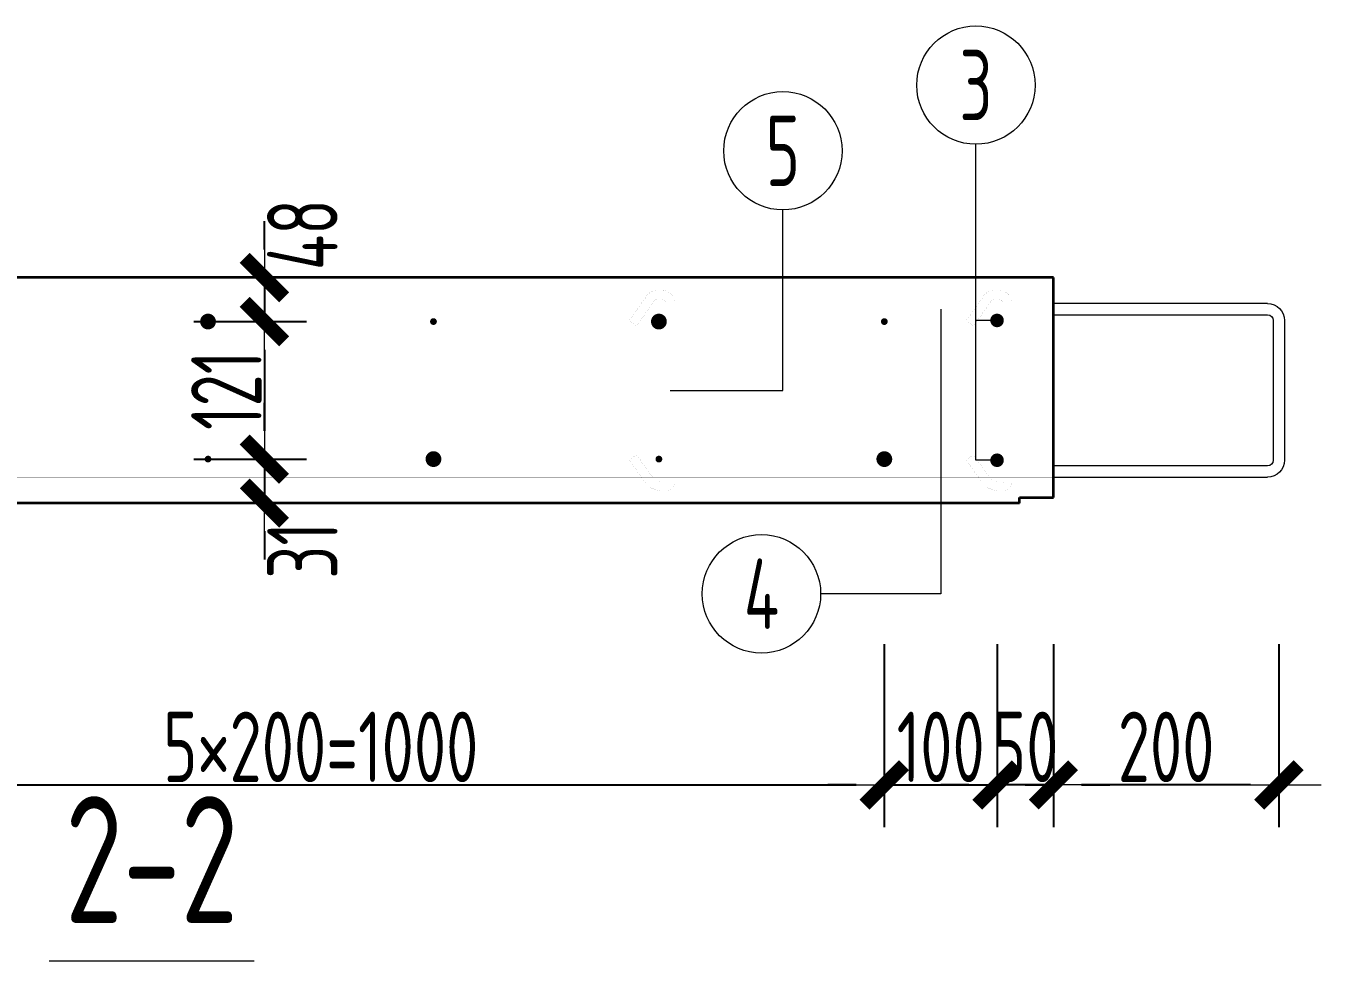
# Model space of a CAD drawing. Extents: x -85320 to 1679916, y -1321939 to 627.
# Drawn here: x 1276363 to 1280960, y -1084847 to -1081529 of the extents above; entities that cross this region are included whole.
import ezdxf
from ezdxf.enums import TextEntityAlignment as Align

# ---------------------------------------------------------------- set-up
doc = ezdxf.new("R2010")
doc.units = 0
doc.header["$LTSCALE"] = 1000
for name, color, linetype, lineweight in [('直线', 7, 'Continuous', 18), ('预制墙图名', 7, 'Continuous', 18), ('预制墙墙身水平筋', 130, 'Continuous', 18), ('预制墙墙身纵向受力筋', 1, 'Continuous', 18), ('预制墙墙身纵向非受力筋', 94, 'Continuous', 18), ('预制墙墙身附加筋', 94, 'Continuous', 18), ('预制墙拉筋', 130, 'Continuous', 18), ('预制墙详图标注', 3, 'Continuous', 18), ('预制墙详图轮廓', 3, 'Continuous', 35)]:
    doc.layers.add(name, color=color, linetype=linetype, lineweight=lineweight)
doc.styles.add('样式 1', font='yjkeng.shx', dxfattribs={"width": 0.7, "bigfont": 'yjkchn.shx'})
doc.styles.add('样式 2', font='yjkeng.shx', dxfattribs={"width": 0.7, "bigfont": 'yjkchn.shx'})
doc.dimstyles.new('盈建科结构', dxfattribs={"dimscale": 100, "dimtxt": 2.5, "dimasz": 1, "dimexe": 1.5, "dimexo": 0.625, "dimgap": 0.1, "dimtad": 1, "dimdec": 0, "dimrnd": 1, "dimzin": 0, "dimdsep": 46, "dimtxsty": '样式 1', "dimblk": '_yjkbk', "dimblk1": 'ARCHTICK', "dimblk2": 'ARCHTICK', "dimcen": 0.09, "dimadec": 0, "dimazin": 0, "dimtfac": 1, "dimtdec": 4, "dimtix": 1, "dimtmove": 2, "dimatfit": 3, "dimfxl": 1, "dimtolj": 1, "dimtzin": 0, "dimarcsym": 0})

# ---------------------------------------------------------------- blocks, each defined once
blk = doc.blocks.new('_yjkbk')
blk.add_line((-1, 0), (1.5, 0))
blk.add_lwpolyline([(-0.7, -0.7, 0.5, 0.5, 0), (0.7, 0.7, 0.5, 0.5, 0)], format="xyseb")
blk = doc.blocks.new('*D3701')
at = {"layer": 'Defpoints', "color": 0, "transparency": 16777216}
for p in [(1280009.8, -1083722.1), (1280809.8, -1083722.1), (1280009.8, -1084222.1)]:
    blk.add_point(p, dxfattribs=at)
at = {"layer": '预制墙详图标注', "color": 0, "lineweight": -2, "transparency": 16777216}
for p, q in [((1280009.8, -1083722.1), (1280009.8, -1084372.1)), ((1280809.8, -1083722.1), (1280809.8, -1084372.1)), ((1280709.8, -1084222.1), (1280109.8, -1084222.1))]:
    blk.add_line(p, q, dxfattribs=at)
at = {"layer": '预制墙详图标注', "color": 0, "lineweight": -2, "transparency": 16777216, "xscale": 100, "yscale": 100, "zscale": 100, "rotation": 180}
blk.add_blockref('_yjkbk', (1280009.8, -1084222.1), dxfattribs=at)
at = {"layer": '预制墙详图标注', "color": 0, "lineweight": -2, "transparency": 16777216, "xscale": 100, "yscale": 100, "zscale": 100}
blk.add_blockref('_yjkbk', (1280809.8, -1084222.1), dxfattribs=at)
at = {"layer": '预制墙详图标注', "color": 0, "transparency": 16777216, "insert": (1280409.8, -1084212.1), "char_height": 250, "attachment_point": 8, "style": '样式 1'}
blk.add_mtext('\\A1;200', dxfattribs=at)
blk = doc.blocks.new('_ArchTick')
at = {"color": 0, "linetype": 'ByBlock', "const_width": 0.4}
blk.add_lwpolyline([(-0.5, -0.5), (0.5, 0.5)], dxfattribs=at)
blk = doc.blocks.new('*D3702')
at = {"layer": 'Defpoints', "color": 0, "transparency": 16777216}
for p in [(1279809.8, -1083722.1), (1280009.8, -1083722.1), (1279809.8, -1084222.1)]:
    blk.add_point(p, dxfattribs=at)
at = {"layer": '预制墙详图标注', "color": 0, "lineweight": -2, "transparency": 16777216}
for p, q in [((1279809.8, -1083722.1), (1279809.8, -1084372.1)), ((1280009.8, -1083722.1), (1280009.8, -1084372.1)), ((1279709.8, -1084222.1), (1279609.8, -1084222.1)), ((1280009.8, -1084222.1), (1279809.8, -1084222.1)), ((1280109.8, -1084222.1), (1280209.8, -1084222.1))]:
    blk.add_line(p, q, dxfattribs=at)
at = {"layer": '预制墙详图标注', "color": 0, "lineweight": -2, "transparency": 16777216, "xscale": 100, "yscale": 100, "zscale": 100}
blk.add_blockref('_yjkbk', (1279809.8, -1084222.1), dxfattribs=at)
at = {"layer": '预制墙详图标注', "color": 0, "lineweight": -2, "transparency": 16777216, "xscale": 100, "yscale": 100, "zscale": 100, "rotation": 180}
blk.add_blockref('_yjkbk', (1280009.8, -1084222.1), dxfattribs=at)
at = {"layer": '预制墙详图标注', "color": 0, "transparency": 16777216, "insert": (1279909.8, -1084212.1), "char_height": 250, "attachment_point": 8, "style": '样式 1'}
blk.add_mtext('\\A1;50', dxfattribs=at)
blk = doc.blocks.new('*D3716')
at = {"layer": 'Defpoints', "color": 0, "transparency": 16777216}
for p in [(1275409.8, -1083722.1), (1279409.8, -1083722.1), (1279409.8, -1084222.1)]:
    blk.add_point(p, dxfattribs=at)
at = {"layer": '预制墙详图标注', "color": 0, "lineweight": -2, "transparency": 16777216}
for p, q in [((1275409.8, -1083784.6), (1275409.8, -1084372.1)), ((1279409.8, -1083784.6), (1279409.8, -1084372.1)), ((1275509.8, -1084222.1), (1279309.8, -1084222.1))]:
    blk.add_line(p, q, dxfattribs=at)
at = {"layer": '预制墙详图标注', "color": 0, "lineweight": -2, "transparency": 16777216, "xscale": 100, "yscale": 100, "zscale": 100, "rotation": 180}
blk.add_blockref('_yjkbk', (1275409.8, -1084222.1), dxfattribs=at)
at = {"layer": '预制墙详图标注', "color": 0, "lineweight": -2, "transparency": 16777216, "xscale": 100, "yscale": 100, "zscale": 100}
blk.add_blockref('_yjkbk', (1279409.8, -1084222.1), dxfattribs=at)
at = {"layer": '预制墙详图标注', "color": 0, "transparency": 16777216, "insert": (1277409.8, -1084212.1), "char_height": 250, "attachment_point": 8, "style": '样式 1'}
blk.add_mtext('\\A1;5×200=1000', dxfattribs=at)
blk = doc.blocks.new('*D3718')
at = {"layer": 'Defpoints', "color": 0, "transparency": 16777216}
for p in [(1279409.8, -1083722.1), (1279809.8, -1083722.1), (1279809.8, -1084222.1)]:
    blk.add_point(p, dxfattribs=at)
at = {"layer": '预制墙详图标注', "color": 0, "lineweight": -2, "transparency": 16777216}
for p, q in [((1279409.8, -1083722.1), (1279409.8, -1084372.1)), ((1279809.8, -1083722.1), (1279809.8, -1084372.1)), ((1279309.8, -1084222.1), (1279209.8, -1084222.1)), ((1279409.8, -1084222.1), (1279809.8, -1084222.1)), ((1279909.8, -1084222.1), (1280009.8, -1084222.1))]:
    blk.add_line(p, q, dxfattribs=at)
at = {"layer": '预制墙详图标注', "color": 0, "lineweight": -2, "transparency": 16777216, "xscale": 100, "yscale": 100, "zscale": 100}
blk.add_blockref('_yjkbk', (1279409.8, -1084222.1), dxfattribs=at)
at = {"layer": '预制墙详图标注', "color": 0, "lineweight": -2, "transparency": 16777216, "xscale": 100, "yscale": 100, "zscale": 100, "rotation": 180}
blk.add_blockref('_yjkbk', (1279809.8, -1084222.1), dxfattribs=at)
at = {"layer": '预制墙详图标注', "color": 0, "transparency": 16777216, "insert": (1279609.8, -1084212.1), "char_height": 250, "attachment_point": 8, "style": '样式 1'}
blk.add_mtext('\\A1;100', dxfattribs=at)
blk = doc.blocks.new('*D3755')
at = {"layer": 'Defpoints', "color": 0, "transparency": 16777216}
for p in [(1276959.8, -1083066.1), (1276959.8, -1083222.1), (1277209.8, -1083222.1)]:
    blk.add_point(p, dxfattribs=at)
at = {"layer": '预制墙详图标注', "color": 0, "lineweight": -2, "transparency": 16777216}
for p, q in [((1277209.8, -1082966.1), (1277209.8, -1082866.1)), ((1276959.8, -1083066.1), (1277359.8, -1083066.1)), ((1277209.8, -1083066.1), (1277209.8, -1083222.1)), ((1276959.8, -1083222.1), (1277359.8, -1083222.1)), ((1277209.8, -1083322.1), (1277209.8, -1083422.1))]:
    blk.add_line(p, q, dxfattribs=at)
at = {"layer": '预制墙详图标注', "color": 0, "lineweight": -2, "transparency": 16777216, "xscale": 100, "yscale": 100, "zscale": 100}
for p, rotation in [((1277209.8, -1083066.1), 270), ((1277209.8, -1083222.1), 90)]:
    blk.add_blockref('_yjkbk', p, dxfattribs=dict(at, rotation=rotation))
at = {"layer": '预制墙详图标注', "color": 0, "transparency": 16777216, "insert": (1277469.8, -1083389.9), "char_height": 250, "attachment_point": 8, "rotation": 90, "style": '样式 1'}
blk.add_mtext('\\A1;31', dxfattribs=at)
blk = doc.blocks.new('*D3756')
at = {"layer": 'Defpoints', "color": 0, "transparency": 16777216}
for p in [(1276959.8, -1082578.1), (1276959.8, -1083066.1), (1277209.8, -1083066.1)]:
    blk.add_point(p, dxfattribs=at)
at = {"layer": '预制墙详图标注', "color": 0, "lineweight": -2, "transparency": 16777216}
for p, q in [((1276959.8, -1082578.1), (1277359.8, -1082578.1)), ((1277209.8, -1082678.1), (1277209.8, -1082966.1)), ((1276959.8, -1083066.1), (1277359.8, -1083066.1))]:
    blk.add_line(p, q, dxfattribs=at)
at = {"layer": '预制墙详图标注', "color": 0, "lineweight": -2, "transparency": 16777216, "xscale": 100, "yscale": 100, "zscale": 100}
for p, rotation in [((1277209.8, -1082578.1), 90), ((1277209.8, -1083066.1), 270)]:
    blk.add_blockref('_yjkbk', p, dxfattribs=dict(at, rotation=rotation))
at = {"layer": '预制墙详图标注', "color": 0, "transparency": 16777216, "insert": (1277199.8, -1082822.1), "char_height": 250, "attachment_point": 8, "rotation": 90, "style": '样式 1'}
blk.add_mtext('\\A1;121', dxfattribs=at)
blk = doc.blocks.new('*D3757')
at = {"layer": 'Defpoints', "color": 0, "transparency": 16777216}
for p in [(1276959.8, -1082422.1), (1276959.8, -1082578.1), (1277209.8, -1082578.1)]:
    blk.add_point(p, dxfattribs=at)
at = {"layer": '预制墙详图标注', "color": 0, "lineweight": -2, "transparency": 16777216}
for p, q in [((1277209.8, -1082322.1), (1277209.8, -1082222.1)), ((1276959.8, -1082422.1), (1277359.8, -1082422.1)), ((1277209.8, -1082422.1), (1277209.8, -1082578.1)), ((1276959.8, -1082578.1), (1277359.8, -1082578.1)), ((1277209.8, -1082678.1), (1277209.8, -1082778.1))]:
    blk.add_line(p, q, dxfattribs=at)
at = {"layer": '预制墙详图标注', "color": 0, "lineweight": -2, "transparency": 16777216, "xscale": 100, "yscale": 100, "zscale": 100}
for p, rotation in [((1277209.8, -1082422.1), 270), ((1277209.8, -1082578.1), 90)]:
    blk.add_blockref('_yjkbk', p, dxfattribs=dict(at, rotation=rotation))
at = {"layer": '预制墙详图标注', "color": 0, "transparency": 16777216, "insert": (1277469.8, -1082269.8), "char_height": 250, "attachment_point": 8, "rotation": 90, "style": '样式 1'}
blk.add_mtext('\\A1;48', dxfattribs=at)
blk = doc.blocks.new('闭口左')
at = {"layer": '预制墙墙身水平筋', "lineweight": 18}
for p, q in [((1032954.4, -832442.8), (1033714.4, -832442.8)), ((1032954.4, -832442.8), (1033714.4, -832442.8)), ((1032954.4, -832442.8), (1033714.4, -832442.8)), ((1032954.4, -832442.8), (1033714.4, -832442.8)), ((1032954.4, -832442.8), (1033714.4, -832442.8)), ((1032954.4, -832442.8), (1033714.4, -832442.8)), ((1032954.4, -832442.8), (1033714.4, -832442.8)), ((1032954.4, -832442.8), (1033714.4, -832442.8)), ((1032954.4, -832442.8), (1033714.4, -832442.8)), ((1032954.4, -832442.8), (1033714.4, -832442.8)), ((1032954.4, -832442.8), (1033714.4, -832442.8)), ((1032954.4, -832442.8), (1033714.4, -832442.8)), ((1032954.4, -832442.8), (1033714.4, -832442.8)), ((1032954.4, -832442.8), (1033714.4, -832442.8)), ((1032954.4, -832442.8), (1033714.4, -832442.8)), ((1033714.4, -832482.8), (1032954.4, -832482.8)), ((1033714.4, -832482.8), (1032954.4, -832482.8)), ((1033714.4, -832482.8), (1032954.4, -832482.8)), ((1033714.4, -832482.8), (1032954.4, -832482.8)), ((1033714.4, -832482.8), (1032954.4, -832482.8)), ((1033714.4, -832482.8), (1032954.4, -832482.8)), ((1033714.4, -832482.8), (1032954.4, -832482.8)), ((1033714.4, -832482.8), (1032954.4, -832482.8)), ((1033714.4, -832482.8), (1032954.4, -832482.8)), ((1033714.4, -832482.8), (1032954.4, -832482.8)), ((1033714.4, -832482.8), (1032954.4, -832482.8)), ((1033714.4, -832482.8), (1032954.4, -832482.8)), ((1033714.4, -832482.8), (1032954.4, -832482.8)), ((1033714.4, -832482.8), (1032954.4, -832482.8)), ((1033714.4, -832482.8), (1032954.4, -832482.8)), ((1032954.4, -833018.8), (1033714.4, -833018.8)), ((1033714.4, -833058.8), (1032954.4, -833058.8))]:
    blk.add_line(p, q, dxfattribs=at)
at = {"layer": '预制墙墙身水平筋', "color": 4}
for p, q in [((1032894.4, -832502.8), (1032894.4, -832998.8)), ((1032934.4, -832502.8), (1032934.4, -832998.8))]:
    blk.add_line(p, q, dxfattribs=at)
at = {"layer": '预制墙墙身水平筋', "lineweight": 18}
for centre, radius, start, end in [((1032954.4, -832502.8), 60, 90, 180), ((1032954.4, -832502.8), 60, 90, 180), ((1032954.4, -832502.8), 60, 90, 180), ((1032954.4, -832502.8), 60, 90, 180), ((1032954.4, -832502.8), 60, 90, 180), ((1032954.4, -832502.8), 60, 90, 180), ((1032954.4, -832502.8), 60, 90, 180), ((1032954.4, -832502.8), 60, 90, 180), ((1032954.4, -832502.8), 60, 90, 180), ((1032954.4, -832502.8), 60, 90, 180), ((1032954.4, -832502.8), 60, 90, 180), ((1032954.4, -832502.8), 60, 90, 180), ((1032954.4, -832502.8), 60, 90, 180), ((1032954.4, -832502.8), 60, 90, 180), ((1032954.4, -832502.8), 20, 90, 180), ((1032954.4, -832502.8), 20, 90, 180), ((1032954.4, -832502.8), 20, 90, 180), ((1032954.4, -832502.8), 20, 90, 180), ((1032954.4, -832502.8), 20, 90, 180), ((1032954.4, -832502.8), 20, 90, 180), ((1032954.4, -832502.8), 20, 90, 180), ((1032954.4, -832502.8), 20, 90, 180), ((1032954.4, -832502.8), 20, 90, 180), ((1032954.4, -832502.8), 20, 90, 180), ((1032954.4, -832502.8), 20, 90, 180), ((1032954.4, -832502.8), 20, 90, 180), ((1032954.4, -832502.8), 20, 90, 180), ((1032954.4, -832502.8), 20, 90, 180), ((1032954.4, -832998.8), 60, 180, 270), ((1032954.4, -832998.8), 20, 180, 270)]:
    blk.add_arc(centre, radius, start, end, dxfattribs=at)

msp = doc.modelspace()

# ---------------------------------------------------------------- linework, layer by layer
at = {"layer": '直线', "lineweight": 18}
for p, q in [((1279809.783, -1082574.058), (1279734.783, -1082574.058)), ((1279609.783, -1083110.058), (1279609.783, -1083544.058))]:
    msp.add_line(p, q, dxfattribs=at)
for points in [[(1279809.783, -1083070.058), (1279734.783, -1083070.058), (1279734.783, -1081949.058)], [(1278649.783, -1082822.058), (1279049.783, -1082822.058), (1279049.783, -1082182.058)], [(1279609.783, -1082534.058), (1279609.783, -1083544.058), (1279183.783, -1083544.058)]]:
    msp.add_lwpolyline(points, dxfattribs=at)
for centre in [(1279734.783, -1081739.058), (1279049.783, -1081972.058), (1278973.783, -1083544.058)]:
    msp.add_circle(centre, 210, dxfattribs=at)
at = {"layer": '预制墙图名', "lineweight": 18}
msp.add_line((1277173.244, -1084847.058), (1276446.321, -1084847.058), dxfattribs=at)
at = {"layer": '预制墙墙身水平筋', "lineweight": 18, "const_width": 0.18}
for points in [[(1280009.783, -1082514.058), (1274809.783, -1082514.058)], [(1280009.783, -1082514.058), (1274809.783, -1082514.058)], [(1280009.783, -1082514.058), (1274809.783, -1082514.058)], [(1280009.783, -1082514.058), (1274809.783, -1082514.058)], [(1280009.783, -1082514.058), (1274809.783, -1082514.058)], [(1280009.783, -1082514.058), (1274809.783, -1082514.058)], [(1280009.783, -1082514.058), (1274809.783, -1082514.058)], [(1280009.783, -1082514.058), (1274809.783, -1082514.058)], [(1280009.783, -1082514.058), (1274809.783, -1082514.058)], [(1280009.783, -1082514.058), (1274809.783, -1082514.058)], [(1280009.783, -1082514.058), (1274809.783, -1082514.058)], [(1280009.783, -1082514.058), (1274809.783, -1082514.058)], [(1280009.783, -1082514.058), (1274809.783, -1082514.058)], [(1280009.783, -1082514.058), (1274809.783, -1082514.058)], [(1280009.783, -1082514.058), (1274809.783, -1082514.058)], [(1274809.783, -1082554.058), (1280009.783, -1082554.058)], [(1274809.783, -1082554.058), (1280009.783, -1082554.058)], [(1274809.783, -1082554.058), (1280009.783, -1082554.058)], [(1274809.783, -1082554.058), (1280009.783, -1082554.058)], [(1274809.783, -1082554.058), (1280009.783, -1082554.058)], [(1274809.783, -1082554.058), (1280009.783, -1082554.058)], [(1274809.783, -1082554.058), (1280009.783, -1082554.058)], [(1274809.783, -1082554.058), (1280009.783, -1082554.058)], [(1274809.783, -1082554.058), (1280009.783, -1082554.058)], [(1274809.783, -1082554.058), (1280009.783, -1082554.058)], [(1274809.783, -1082554.058), (1280009.783, -1082554.058)], [(1274809.783, -1082554.058), (1280009.783, -1082554.058)], [(1274809.783, -1082554.058), (1280009.783, -1082554.058)], [(1274809.783, -1082554.058), (1280009.783, -1082554.058)], [(1274809.783, -1082554.058), (1280009.783, -1082554.058)], [(1280009.783, -1083090.058), (1274809.783, -1083090.058)], [(1280009.783, -1083090.058), (1274809.783, -1083090.058)], [(1280009.783, -1083090.058), (1274809.783, -1083090.058)], [(1280009.783, -1083090.058), (1274809.783, -1083090.058)], [(1280009.783, -1083090.058), (1274809.783, -1083090.058)], [(1280009.783, -1083090.058), (1274809.783, -1083090.058)], [(1280009.783, -1083090.058), (1274809.783, -1083090.058)], [(1280009.783, -1083090.058), (1274809.783, -1083090.058)], [(1280009.783, -1083090.058), (1274809.783, -1083090.058)], [(1280009.783, -1083090.058), (1274809.783, -1083090.058)], [(1280009.783, -1083090.058), (1274809.783, -1083090.058)], [(1280009.783, -1083090.058), (1274809.783, -1083090.058)], [(1280009.783, -1083090.058), (1274809.783, -1083090.058)], [(1280009.783, -1083090.058), (1274809.783, -1083090.058)], [(1280009.783, -1083090.058), (1274809.783, -1083090.058)], [(1274809.783, -1083130.058), (1280009.783, -1083130.058)], [(1274809.783, -1083130.058), (1280009.783, -1083130.058)], [(1274809.783, -1083130.058), (1280009.783, -1083130.058)], [(1274809.783, -1083130.058), (1280009.783, -1083130.058)], [(1274809.783, -1083130.058), (1280009.783, -1083130.058)], [(1274809.783, -1083130.058), (1280009.783, -1083130.058)], [(1274809.783, -1083130.058), (1280009.783, -1083130.058)], [(1274809.783, -1083130.058), (1280009.783, -1083130.058)], [(1274809.783, -1083130.058), (1280009.783, -1083130.058)], [(1274809.783, -1083130.058), (1280009.783, -1083130.058)], [(1274809.783, -1083130.058), (1280009.783, -1083130.058)], [(1274809.783, -1083130.058), (1280009.783, -1083130.058)], [(1274809.783, -1083130.058), (1280009.783, -1083130.058)], [(1274809.783, -1083130.058), (1280009.783, -1083130.058)], [(1274809.783, -1083130.058), (1280009.783, -1083130.058)]]:
    msp.add_lwpolyline(points, dxfattribs=at)
at = {"layer": '预制墙墙身纵向受力筋', "lineweight": 18, "const_width": 28}
for points in [[(1276995.783, -1082578.058, -1), (1277023.783, -1082578.058, -1)], [(1278595.783, -1082578.058, -1), (1278623.783, -1082578.058, -1)], [(1277795.783, -1083066.058, -1), (1277823.783, -1083066.058, -1)], [(1279395.783, -1083066.058, -1), (1279423.783, -1083066.058, -1)]]:
    msp.add_lwpolyline(points, format="xyb", close=True, dxfattribs=at)
at = {"layer": '预制墙墙身纵向非受力筋', "lineweight": 18, "const_width": 12}
for points in [[(1277803.783, -1082578.058, -1), (1277815.783, -1082578.058, -1)], [(1279403.783, -1082578.058, -1), (1279415.783, -1082578.058, -1)], [(1277003.783, -1083066.058, -1), (1277015.783, -1083066.058, -1)], [(1278603.783, -1083066.058, -1), (1278615.783, -1083066.058, -1)]]:
    msp.add_lwpolyline(points, format="xyb", close=True, dxfattribs=at)
at = {"layer": '预制墙墙身附加筋', "lineweight": 18, "const_width": 24}
for points in [[(1279797.783, -1082574.058, -1), (1279821.783, -1082574.058, -1)], [(1279797.783, -1083070.058, -1), (1279821.783, -1083070.058, -1)]]:
    msp.add_lwpolyline(points, format="xyb", close=True, dxfattribs=at)
at = {"layer": '预制墙拉筋', "lineweight": 18, "const_width": 0.18}
for points in [[(1278504.288, -1083068.897), (1278559.402, -1083146.809, 0.24342753), (1278619.785, -1083178.058), (1278634.784, -1083178.058, 0.41421357), (1278665.783, -1083147.059), (1278665.783, -1082512.056, 0.41421357), (1278619.785, -1082466.058), (1278604.786, -1082466.058, 0.24342753), (1278568.063, -1082485.063), (1278504.288, -1082575.22), (1278530.413, -1082593.7), (1278594.188, -1082503.543, -0.24342753), (1278604.786, -1082498.058), (1278619.785, -1082498.058, -0.41421357), (1278633.783, -1082512.056), (1278633.783, -1083147.059), (1278635.785, -1083147.059, -0.41421357), (1278634.784, -1083148.061), (1278634.784, -1083146.058), (1278619.785, -1083146.058, -0.24342753), (1278585.526, -1083128.329), (1278530.413, -1083050.417)], [(1278504.288, -1083068.897), (1278559.402, -1083146.809, 0.24342753), (1278619.785, -1083178.058), (1278634.784, -1083178.058, 0.41421357), (1278665.783, -1083147.059), (1278665.783, -1082512.056, 0.41421357), (1278619.785, -1082466.058), (1278604.786, -1082466.058, 0.24342753), (1278568.063, -1082485.063), (1278504.288, -1082575.22), (1278530.413, -1082593.7), (1278594.188, -1082503.543, -0.24342753), (1278604.786, -1082498.058), (1278619.785, -1082498.058, -0.41421357), (1278633.783, -1082512.056), (1278633.783, -1083147.059), (1278635.785, -1083147.059, -0.41421357), (1278634.784, -1083148.061), (1278634.784, -1083146.058), (1278619.785, -1083146.058, -0.24342753), (1278585.526, -1083128.329), (1278530.413, -1083050.417)], [(1278504.288, -1083068.897), (1278559.402, -1083146.809, 0.24342753), (1278619.785, -1083178.058), (1278634.784, -1083178.058, 0.41421357), (1278665.783, -1083147.059), (1278665.783, -1082512.056, 0.41421357), (1278619.785, -1082466.058), (1278604.786, -1082466.058, 0.24342753), (1278568.063, -1082485.063), (1278504.288, -1082575.22), (1278530.413, -1082593.7), (1278594.188, -1082503.543, -0.24342753), (1278604.786, -1082498.058), (1278619.785, -1082498.058, -0.41421357), (1278633.783, -1082512.056), (1278633.783, -1083147.059), (1278635.785, -1083147.059, -0.41421357), (1278634.784, -1083148.061), (1278634.784, -1083146.058), (1278619.785, -1083146.058, -0.24342753), (1278585.526, -1083128.329), (1278530.413, -1083050.417)], [(1278504.288, -1083068.897), (1278559.402, -1083146.809, 0.24342753), (1278619.785, -1083178.058), (1278634.784, -1083178.058, 0.41421357), (1278665.783, -1083147.059), (1278665.783, -1082512.056, 0.41421357), (1278619.785, -1082466.058), (1278604.786, -1082466.058, 0.24342753), (1278568.063, -1082485.063), (1278504.288, -1082575.22), (1278530.413, -1082593.7), (1278594.188, -1082503.543, -0.24342753), (1278604.786, -1082498.058), (1278619.785, -1082498.058, -0.41421357), (1278633.783, -1082512.056), (1278633.783, -1083147.059), (1278635.785, -1083147.059, -0.41421357), (1278634.784, -1083148.061), (1278634.784, -1083146.058), (1278619.785, -1083146.058, -0.24342753), (1278585.526, -1083128.329), (1278530.413, -1083050.417)], [(1278504.288, -1083068.897), (1278559.402, -1083146.809, 0.24342753), (1278619.785, -1083178.058), (1278634.784, -1083178.058, 0.41421357), (1278665.783, -1083147.059), (1278665.783, -1082512.056, 0.41421357), (1278619.785, -1082466.058), (1278604.786, -1082466.058, 0.24342753), (1278568.063, -1082485.063), (1278504.288, -1082575.22), (1278530.413, -1082593.7), (1278594.188, -1082503.543, -0.24342753), (1278604.786, -1082498.058), (1278619.785, -1082498.058, -0.41421357), (1278633.783, -1082512.056), (1278633.783, -1083147.059), (1278635.785, -1083147.059, -0.41421357), (1278634.784, -1083148.061), (1278634.784, -1083146.058), (1278619.785, -1083146.058, -0.24342753), (1278585.526, -1083128.329), (1278530.413, -1083050.417)], [(1279700.288, -1083068.897), (1279755.402, -1083146.809, 0.24342753), (1279815.785, -1083178.058), (1279830.784, -1083178.058, 0.41421357), (1279861.783, -1083147.059), (1279861.783, -1082512.056, 0.41421357), (1279815.785, -1082466.058), (1279800.786, -1082466.058, 0.24342753), (1279764.063, -1082485.063), (1279700.288, -1082575.22), (1279726.413, -1082593.7), (1279790.188, -1082503.543, -0.24342753), (1279800.786, -1082498.058), (1279815.785, -1082498.058, -0.41421357), (1279829.783, -1082512.056), (1279829.783, -1083147.059), (1279831.785, -1083147.059, -0.41421357), (1279830.784, -1083148.061), (1279830.784, -1083146.058), (1279815.785, -1083146.058, -0.24342753), (1279781.526, -1083128.329), (1279726.413, -1083050.417)], [(1279700.288, -1083068.897), (1279755.402, -1083146.809, 0.24342753), (1279815.785, -1083178.058), (1279830.784, -1083178.058, 0.41421357), (1279861.783, -1083147.059), (1279861.783, -1082512.056, 0.41421357), (1279815.785, -1082466.058), (1279800.786, -1082466.058, 0.24342753), (1279764.063, -1082485.063), (1279700.288, -1082575.22), (1279726.413, -1082593.7), (1279790.188, -1082503.543, -0.24342753), (1279800.786, -1082498.058), (1279815.785, -1082498.058, -0.41421357), (1279829.783, -1082512.056), (1279829.783, -1083147.059), (1279831.785, -1083147.059, -0.41421357), (1279830.784, -1083148.061), (1279830.784, -1083146.058), (1279815.785, -1083146.058, -0.24342753), (1279781.526, -1083128.329), (1279726.413, -1083050.417)], [(1279700.288, -1083068.897), (1279755.402, -1083146.809, 0.24342753), (1279815.785, -1083178.058), (1279830.784, -1083178.058, 0.41421357), (1279861.783, -1083147.059), (1279861.783, -1082512.056, 0.41421357), (1279815.785, -1082466.058), (1279800.786, -1082466.058, 0.24342753), (1279764.063, -1082485.063), (1279700.288, -1082575.22), (1279726.413, -1082593.7), (1279790.188, -1082503.543, -0.24342753), (1279800.786, -1082498.058), (1279815.785, -1082498.058, -0.41421357), (1279829.783, -1082512.056), (1279829.783, -1083147.059), (1279831.785, -1083147.059, -0.41421357), (1279830.784, -1083148.061), (1279830.784, -1083146.058), (1279815.785, -1083146.058, -0.24342753), (1279781.526, -1083128.329), (1279726.413, -1083050.417)], [(1279700.288, -1083068.897), (1279755.402, -1083146.809, 0.24342753), (1279815.785, -1083178.058), (1279830.784, -1083178.058, 0.41421357), (1279861.783, -1083147.059), (1279861.783, -1082512.056, 0.41421357), (1279815.785, -1082466.058), (1279800.786, -1082466.058, 0.24342753), (1279764.063, -1082485.063), (1279700.288, -1082575.22), (1279726.413, -1082593.7), (1279790.188, -1082503.543, -0.24342753), (1279800.786, -1082498.058), (1279815.785, -1082498.058, -0.41421357), (1279829.783, -1082512.056), (1279829.783, -1083147.059), (1279831.785, -1083147.059, -0.41421357), (1279830.784, -1083148.061), (1279830.784, -1083146.058), (1279815.785, -1083146.058, -0.24342753), (1279781.526, -1083128.329), (1279726.413, -1083050.417)], [(1279700.288, -1083068.897), (1279755.402, -1083146.809, 0.24342753), (1279815.785, -1083178.058), (1279830.784, -1083178.058, 0.41421357), (1279861.783, -1083147.059), (1279861.783, -1082512.056, 0.41421357), (1279815.785, -1082466.058), (1279800.786, -1082466.058, 0.24342753), (1279764.063, -1082485.063), (1279700.288, -1082575.22), (1279726.413, -1082593.7), (1279790.188, -1082503.543, -0.24342753), (1279800.786, -1082498.058), (1279815.785, -1082498.058, -0.41421357), (1279829.783, -1082512.056), (1279829.783, -1083147.059), (1279831.785, -1083147.059, -0.41421357), (1279830.784, -1083148.061), (1279830.784, -1083146.058), (1279815.785, -1083146.058, -0.24342753), (1279781.526, -1083128.329), (1279726.413, -1083050.417)], [(1279700.288, -1083068.897), (1279755.402, -1083146.809, 0.24342753), (1279815.785, -1083178.058), (1279830.784, -1083178.058, 0.41421357), (1279861.783, -1083147.059), (1279861.783, -1082512.056, 0.41421357), (1279815.785, -1082466.058), (1279800.786, -1082466.058, 0.24342753), (1279764.063, -1082485.063), (1279700.288, -1082575.22), (1279726.413, -1082593.7), (1279790.188, -1082503.543, -0.24342753), (1279800.786, -1082498.058), (1279815.785, -1082498.058, -0.41421357), (1279829.783, -1082512.056), (1279829.783, -1083147.059), (1279831.785, -1083147.059, -0.41421357), (1279830.784, -1083148.061), (1279830.784, -1083146.058), (1279815.785, -1083146.058, -0.24342753), (1279781.526, -1083128.329), (1279726.413, -1083050.417)], [(1279700.288, -1083068.897), (1279755.402, -1083146.809, 0.24342753), (1279815.785, -1083178.058), (1279830.784, -1083178.058, 0.41421357), (1279861.783, -1083147.059), (1279861.783, -1082512.056, 0.41421357), (1279815.785, -1082466.058), (1279800.786, -1082466.058, 0.24342753), (1279764.063, -1082485.063), (1279700.288, -1082575.22), (1279726.413, -1082593.7), (1279790.188, -1082503.543, -0.24342753), (1279800.786, -1082498.058), (1279815.785, -1082498.058, -0.41421357), (1279829.783, -1082512.056), (1279829.783, -1083147.059), (1279831.785, -1083147.059, -0.41421357), (1279830.784, -1083148.061), (1279830.784, -1083146.058), (1279815.785, -1083146.058, -0.24342753), (1279781.526, -1083128.329), (1279726.413, -1083050.417)], [(1279700.288, -1083068.897), (1279755.402, -1083146.809, 0.24342753), (1279815.785, -1083178.058), (1279830.784, -1083178.058, 0.41421357), (1279861.783, -1083147.059), (1279861.783, -1082512.056, 0.41421357), (1279815.785, -1082466.058), (1279800.786, -1082466.058, 0.24342753), (1279764.063, -1082485.063), (1279700.288, -1082575.22), (1279726.413, -1082593.7), (1279790.188, -1082503.543, -0.24342753), (1279800.786, -1082498.058), (1279815.785, -1082498.058, -0.41421357), (1279829.783, -1082512.056), (1279829.783, -1083147.059), (1279831.785, -1083147.059, -0.41421357), (1279830.784, -1083148.061), (1279830.784, -1083146.058), (1279815.785, -1083146.058, -0.24342753), (1279781.526, -1083128.329), (1279726.413, -1083050.417)], [(1279700.288, -1083068.897), (1279755.402, -1083146.809, 0.24342753), (1279815.785, -1083178.058), (1279830.784, -1083178.058, 0.41421357), (1279861.783, -1083147.059), (1279861.783, -1082512.056, 0.41421357), (1279815.785, -1082466.058), (1279800.786, -1082466.058, 0.24342753), (1279764.063, -1082485.063), (1279700.288, -1082575.22), (1279726.413, -1082593.7), (1279790.188, -1082503.543, -0.24342753), (1279800.786, -1082498.058), (1279815.785, -1082498.058, -0.41421357), (1279829.783, -1082512.056), (1279829.783, -1083147.059), (1279831.785, -1083147.059, -0.41421357), (1279830.784, -1083148.061), (1279830.784, -1083146.058), (1279815.785, -1083146.058, -0.24342753), (1279781.526, -1083128.329), (1279726.413, -1083050.417)], [(1279700.288, -1083068.897), (1279755.402, -1083146.809, 0.24342753), (1279815.785, -1083178.058), (1279830.784, -1083178.058, 0.41421357), (1279861.783, -1083147.059), (1279861.783, -1082512.056, 0.41421357), (1279815.785, -1082466.058), (1279800.786, -1082466.058, 0.24342753), (1279764.063, -1082485.063), (1279700.288, -1082575.22), (1279726.413, -1082593.7), (1279790.188, -1082503.543, -0.24342753), (1279800.786, -1082498.058), (1279815.785, -1082498.058, -0.41421357), (1279829.783, -1082512.056), (1279829.783, -1083147.059), (1279831.785, -1083147.059, -0.41421357), (1279830.784, -1083148.061), (1279830.784, -1083146.058), (1279815.785, -1083146.058, -0.24342753), (1279781.526, -1083128.329), (1279726.413, -1083050.417)], [(1279700.288, -1083068.897), (1279755.402, -1083146.809, 0.24342753), (1279815.785, -1083178.058), (1279830.784, -1083178.058, 0.41421357), (1279861.783, -1083147.059), (1279861.783, -1082512.056, 0.41421357), (1279815.785, -1082466.058), (1279800.786, -1082466.058, 0.24342753), (1279764.063, -1082485.063), (1279700.288, -1082575.22), (1279726.413, -1082593.7), (1279790.188, -1082503.543, -0.24342753), (1279800.786, -1082498.058), (1279815.785, -1082498.058, -0.41421357), (1279829.783, -1082512.056), (1279829.783, -1083147.059), (1279831.785, -1083147.059, -0.41421357), (1279830.784, -1083148.061), (1279830.784, -1083146.058), (1279815.785, -1083146.058, -0.24342753), (1279781.526, -1083128.329), (1279726.413, -1083050.417)], [(1279700.288, -1083068.897), (1279755.402, -1083146.809, 0.24342753), (1279815.785, -1083178.058), (1279830.784, -1083178.058, 0.41421357), (1279861.783, -1083147.059), (1279861.783, -1082512.056, 0.41421357), (1279815.785, -1082466.058), (1279800.786, -1082466.058, 0.24342753), (1279764.063, -1082485.063), (1279700.288, -1082575.22), (1279726.413, -1082593.7), (1279790.188, -1082503.543, -0.24342753), (1279800.786, -1082498.058), (1279815.785, -1082498.058, -0.41421357), (1279829.783, -1082512.056), (1279829.783, -1083147.059), (1279831.785, -1083147.059, -0.41421357), (1279830.784, -1083148.061), (1279830.784, -1083146.058), (1279815.785, -1083146.058, -0.24342753), (1279781.526, -1083128.329), (1279726.413, -1083050.417)], [(1279700.288, -1083068.897), (1279755.402, -1083146.809, 0.24342753), (1279815.785, -1083178.058), (1279830.784, -1083178.058, 0.41421357), (1279861.783, -1083147.059), (1279861.783, -1082512.056, 0.41421357), (1279815.785, -1082466.058), (1279800.786, -1082466.058, 0.24342753), (1279764.063, -1082485.063), (1279700.288, -1082575.22), (1279726.413, -1082593.7), (1279790.188, -1082503.543, -0.24342753), (1279800.786, -1082498.058), (1279815.785, -1082498.058, -0.41421357), (1279829.783, -1082512.056), (1279829.783, -1083147.059), (1279831.785, -1083147.059, -0.41421357), (1279830.784, -1083148.061), (1279830.784, -1083146.058), (1279815.785, -1083146.058, -0.24342753), (1279781.526, -1083128.329), (1279726.413, -1083050.417)], [(1279700.288, -1083068.897), (1279755.402, -1083146.809, 0.24342753), (1279815.785, -1083178.058), (1279830.784, -1083178.058, 0.41421357), (1279861.783, -1083147.059), (1279861.783, -1082512.056, 0.41421357), (1279815.785, -1082466.058), (1279800.786, -1082466.058, 0.24342753), (1279764.063, -1082485.063), (1279700.288, -1082575.22), (1279726.413, -1082593.7), (1279790.188, -1082503.543, -0.24342753), (1279800.786, -1082498.058), (1279815.785, -1082498.058, -0.41421357), (1279829.783, -1082512.056), (1279829.783, -1083147.059), (1279831.785, -1083147.059, -0.41421357), (1279830.784, -1083148.061), (1279830.784, -1083146.058), (1279815.785, -1083146.058, -0.24342753), (1279781.526, -1083128.329), (1279726.413, -1083050.417)], [(1279700.288, -1083068.897), (1279755.402, -1083146.809, 0.24342753), (1279815.785, -1083178.058), (1279830.784, -1083178.058, 0.41421357), (1279861.783, -1083147.059), (1279861.783, -1082512.056, 0.41421357), (1279815.785, -1082466.058), (1279800.786, -1082466.058, 0.24342753), (1279764.063, -1082485.063), (1279700.288, -1082575.22), (1279726.413, -1082593.7), (1279790.188, -1082503.543, -0.24342753), (1279800.786, -1082498.058), (1279815.785, -1082498.058, -0.41421357), (1279829.783, -1082512.056), (1279829.783, -1083147.059), (1279831.785, -1083147.059, -0.41421357), (1279830.784, -1083148.061), (1279830.784, -1083146.058), (1279815.785, -1083146.058, -0.24342753), (1279781.526, -1083128.329), (1279726.413, -1083050.417)]]:
    msp.add_lwpolyline(points, format="xyb", close=True, dxfattribs=at)
at = {"layer": '预制墙详图轮廓', "lineweight": 35}
for p, q in [((1279889.783, -1082422.058), (1274929.783, -1082422.058)), ((1280009.783, -1082422.058), (1279889.783, -1082422.058)), ((1280009.783, -1083202.058), (1280009.783, -1082422.058)), ((1279889.783, -1083222.058), (1279889.783, -1083202.058)), ((1279889.783, -1083202.058), (1280009.783, -1083202.058)), ((1279889.783, -1083222.058), (1274929.783, -1083222.058))]:
    msp.add_line(p, q, dxfattribs=at)

# ---------------------------------------------------------------- block references
at = {"layer": '预制墙墙身水平筋', "color": 4, "xscale": -1}
msp.add_blockref('闭口左', (2313724.153, -250071.21), dxfattribs=at)

# ---------------------------------------------------------------- texts
at = {"layer": '直线', "linetype": 'Continuous', "style": '样式 1', "width": 0.7}
for s, p in [('3', (1279734.783, -1081739.058)), ('5', (1279049.783, -1081972.058)), ('4', (1278973.783, -1083544.058))]:
    msp.add_text(s, height=250, dxfattribs=at).set_placement(p, align=Align.MIDDLE_CENTER)
at = {"layer": '预制墙图名', "linetype": 'Continuous', "style": '样式 2', "width": 0.7}
msp.add_text('2-2', height=450, dxfattribs=at).set_placement((1276809.783, -1084847.058), align=Align.BOTTOM_CENTER)

# ---------------------------------------------------------------- dimensions: what is measured, and where the dimension line sits
at = {"layer": '预制墙详图标注'}
for base, p1, p2, text, picture, middle in [((1277209.783, -1082578.058), (1276959.783, -1082422.058), (1276959.783, -1082578.058), '48', '*D3757', (1277344.783, -1082269.829)), ((1277209.783, -1083222.058), (1276959.783, -1083066.058), (1276959.783, -1083222.058), '31', '*D3755', (1277344.783, -1083389.924))]:
    dim = msp.add_linear_dim(base=base, p1=p1, p2=p2, angle=270, text=text, dimstyle='盈建科结构', override={"dimexo": 0, "dimlfac": 0.25, "dimrnd": 5}, dxfattribs=at)
    dim.commit()
    dim.dimension.update_dxf_attribs({"geometry": picture, "text_midpoint": middle, "dimtype": 161})
for p1, p2, distance, text, override, picture, middle in [((1276959.783, -1082578.058), (1276959.783, -1083066.058), 250, '121', {"dimscale": 100, "dimtxt": 2.5, "dimasz": 1, "dimexe": 1.5, "dimexo": 0, "dimgap": 0.1, "dimtad": 1, "dimlfac": 0.25, "dimrnd": 5, "dimdle": 0, "dimfxlon": 0}, '*D3756', (1277074.783, -1082822.058)), ((1275409.783, -1083722.058), (1279409.783, -1083722.058), -500, '5×200=1000', {"dimscale": 100, "dimtxt": 2.5, "dimasz": 1, "dimexe": 1.5, "dimexo": 0.625, "dimgap": 0.1, "dimtad": 1, "dimlfac": 0.25, "dimrnd": 5, "dimdle": 0, "dimtix": 1, "dimfxlon": 0}, '*D3716', (1277409.783, -1084087.058))]:
    dim = msp.add_aligned_dim(p1=p1, p2=p2, distance=distance, text=text, dimstyle='盈建科结构', override=override, dxfattribs=at)
    dim.commit()
    dim.dimension.update_dxf_attribs({"geometry": picture, "text_midpoint": middle})
for p1, p2, distance, picture, middle in [((1279409.783, -1083722.058), (1279809.783, -1083722.058), -500, '*D3718', (1279609.783, -1084087.058)), ((1280009.783, -1083722.058), (1279809.783, -1083722.058), 500, '*D3702', (1279909.783, -1084087.058)), ((1280809.783, -1083722.058), (1280009.783, -1083722.058), 500, '*D3701', (1280409.783, -1084087.058))]:
    dim = msp.add_aligned_dim(p1=p1, p2=p2, distance=distance, dimstyle='盈建科结构', override={"dimscale": 100, "dimtxt": 2.5, "dimasz": 1, "dimexe": 1.5, "dimexo": 0, "dimgap": 0.1, "dimtad": 1, "dimlfac": 0.25, "dimrnd": 5, "dimdle": 0, "dimfxlon": 0}, dxfattribs=at)
    dim.commit()
    dim.dimension.update_dxf_attribs({"geometry": picture, "text_midpoint": middle})

doc.saveas('drawing.dxf')
